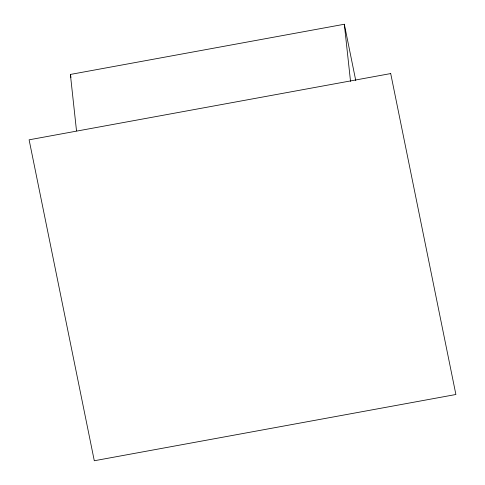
<?xml version="1.0" encoding="UTF-8"?>
<svg xmlns="http://www.w3.org/2000/svg" width="485" height="485" viewBox="0 0 485 485"><rect width="100%" height="100%" fill="white"/><g stroke="black" fill="none" stroke-linecap="round" stroke-linejoin="round"><path stroke-width="0.73" d="M76.515 130.865L70.386 74.441L344.32 24.25L355.766 80.583M70.386 74.441L70.986 77.406M344.32 24.25L350.534 81.425M390.704 73.568L29.106 139.819L94.296 460.75L455.894 394.499L390.704 73.568"/></g></svg>
